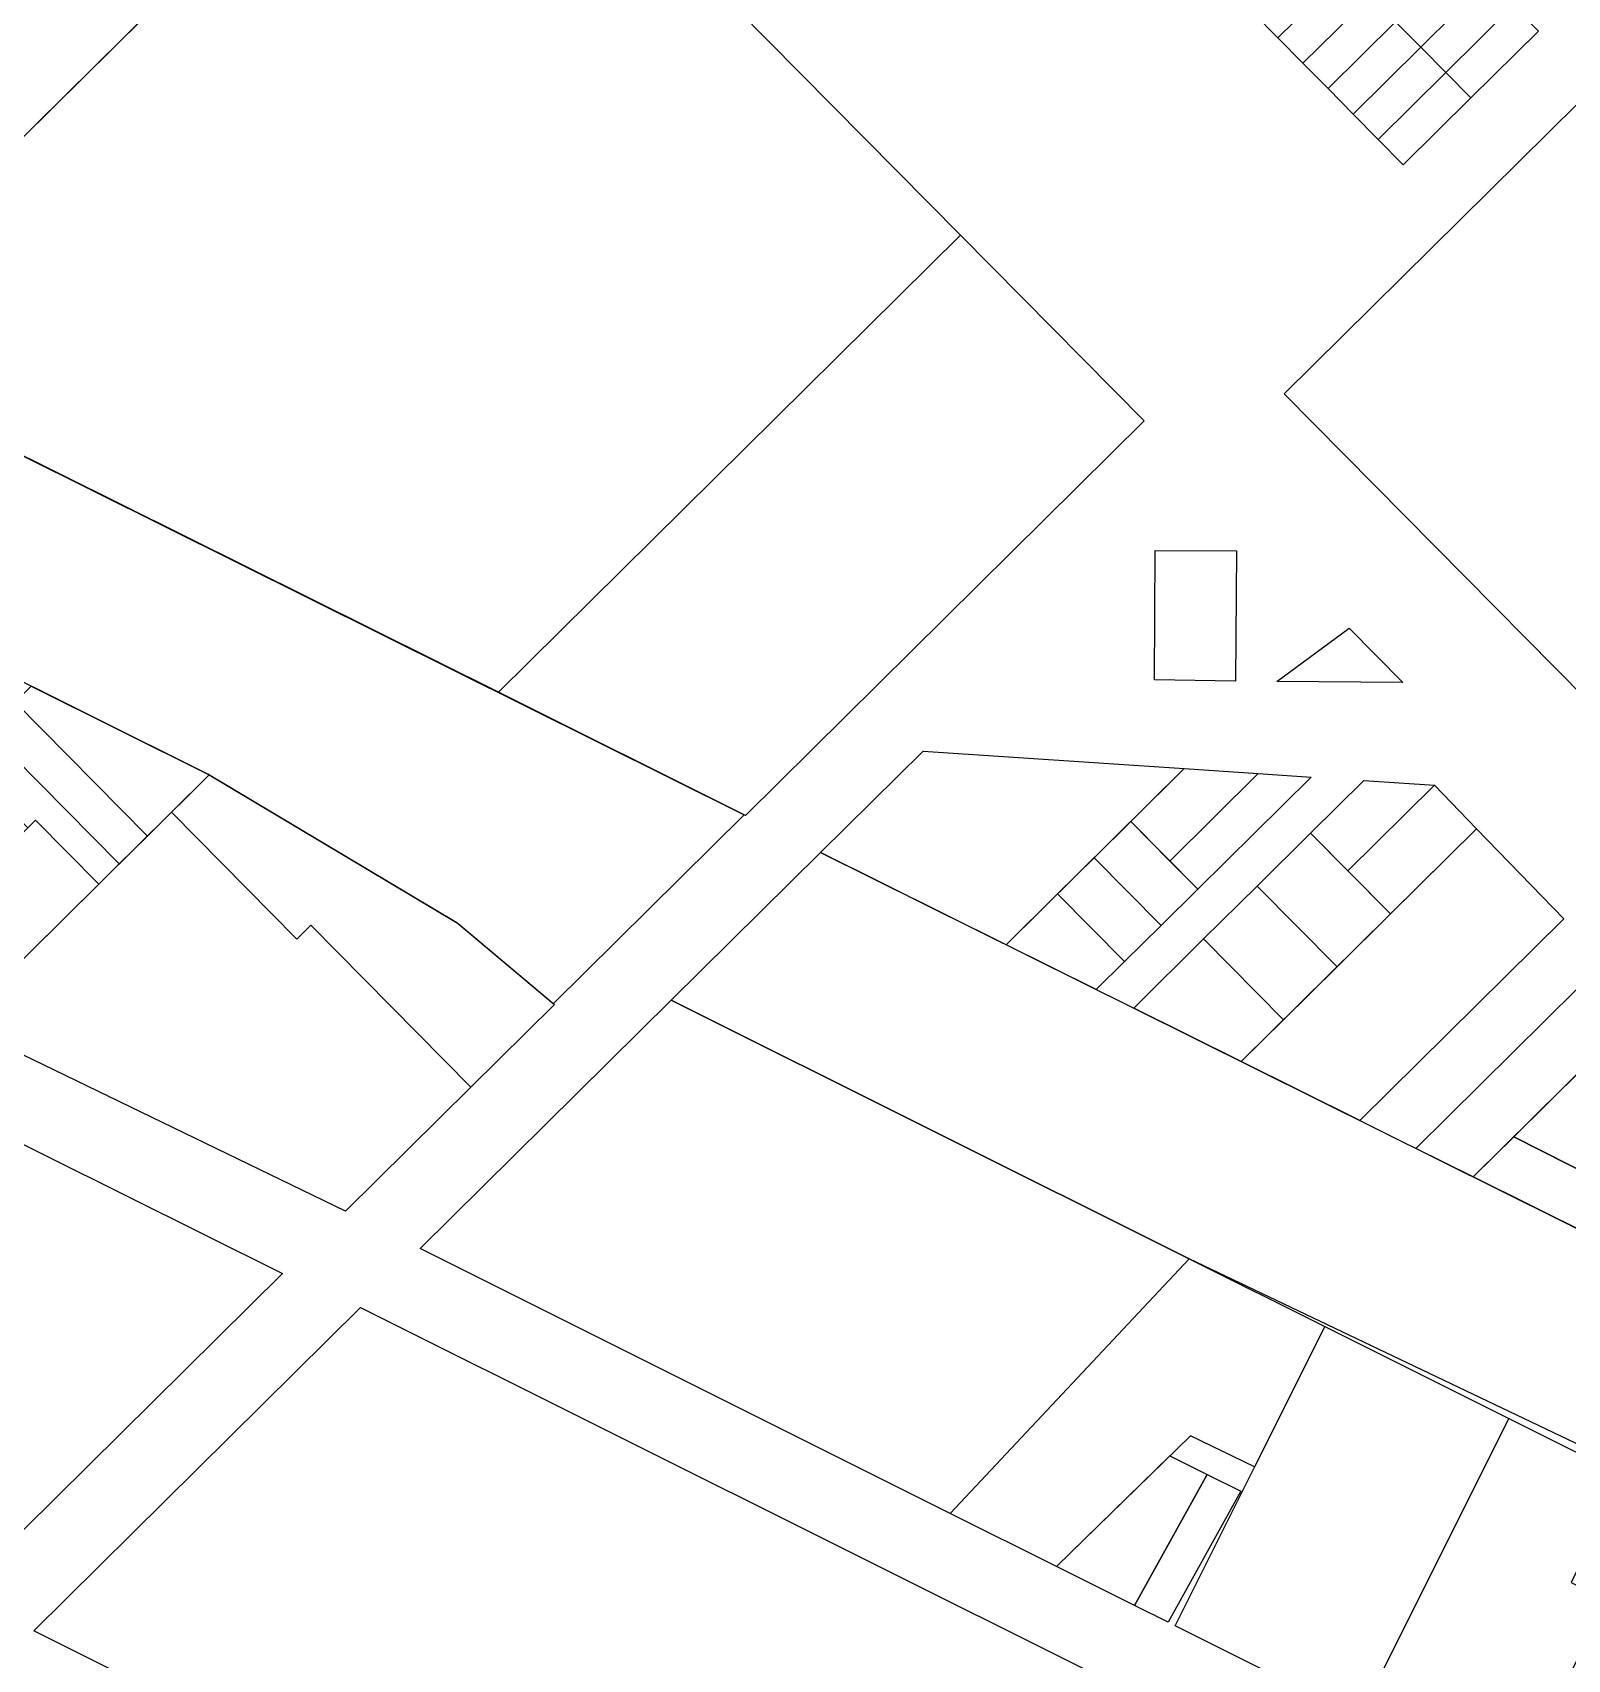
# Model space of a CAD drawing. Header units: metres. Extents: x 5590187 to 5598444, y 6961268 to 6971080.
# Drawn here: x 5594153.3 to 5594540.9, y 6967996.8 to 6968407.5 of the extents above; entities that cross this region are included whole.
import ezdxf

# ---------------------------------------------------------------- set-up
doc = ezdxf.new("R2010")
doc.units = ezdxf.units.M
doc.layers.add('zz_catastro_fontana', color=7, linetype='Continuous')

msp = doc.modelspace()

# ---------------------------------------------------------------- linework, layer by layer
at = {"layer": 'zz_catastro_fontana'}
for points in [[(5594932.49, 6968530.67), (5594719.18, 6968319.72), (5594586.46, 6968267.76), (5594582.67, 6968271.64), (5594545.54, 6968239.31), (5594469.39, 6968316.32), (5594810.69, 6968653.83), (5594932.49, 6968530.67)], [(5594258.21, 6968487.2), (5594146.55, 6968376.78), (5594118.42, 6968405.22), (5594230.08, 6968515.64), (5594258.21, 6968487.2)], [(5594270.94, 6968241.01), (5594096.77, 6968327.56), (5594258.21, 6968487.2), (5594387.59, 6968356.37), (5594270.94, 6968241.01)], [(5594461.44, 6968412.53), (5594478.51, 6968429.41), (5594484.84, 6968423.01), (5594467.77, 6968406.13), (5594461.44, 6968412.53)], [(5594497.49, 6968410.21), (5594514.56, 6968427.08), (5594520.89, 6968420.68), (5594503.82, 6968403.81), (5594497.49, 6968410.21)], [(5594467.77, 6968406.13), (5594484.84, 6968423.01), (5594491.16, 6968416.61), (5594474.1, 6968399.73), (5594467.77, 6968406.13)], [(5594503.82, 6968403.81), (5594520.89, 6968420.68), (5594527.21, 6968414.28), (5594510.15, 6968397.41), (5594503.82, 6968403.81)], [(5594474.1, 6968399.73), (5594491.16, 6968416.61), (5594497.49, 6968410.21), (5594480.43, 6968393.33), (5594474.1, 6968399.73)], [(5594510.15, 6968397.41), (5594527.21, 6968414.28), (5594533.54, 6968407.88), (5594516.48, 6968391.01), (5594510.15, 6968397.41)], [(5594480.43, 6968393.33), (5594497.49, 6968410.21), (5594503.82, 6968403.81), (5594486.76, 6968386.93), (5594480.43, 6968393.33)], [(5594486.76, 6968386.93), (5594503.82, 6968403.81), (5594510.15, 6968397.41), (5594493.08, 6968380.53), (5594486.76, 6968386.93)], [(5594493.08, 6968380.53), (5594510.15, 6968397.41), (5594516.48, 6968391.01), (5594499.41, 6968374.13), (5594493.08, 6968380.53)], [(5594333.31, 6968209.87), (5594270.94, 6968241.01), (5594387.59, 6968356.37), (5594434, 6968309.44), (5594333.31, 6968209.87)], [(5594058.6, 6968346.53), (5594333, 6968210.02), (5594284.78, 6968162.33), (5594260.45, 6968182.73), (5594197.61, 6968220.27), (5594020.26, 6968308.61), (5594058.6, 6968346.53)], [(5594436.75, 6968276.76), (5594457.28, 6968276.64), (5594457.1, 6968243.78), (5594436.57, 6968244.08), (5594436.75, 6968276.76)], [(5594499.3, 6968243.41), (5594467.46, 6968243.69), (5594485.73, 6968257.13), (5594499.3, 6968243.41)], [(5594152.98, 6968242.5), (5594197.92, 6968220.11), (5594182.31, 6968204.67), (5594148.89, 6968238.46), (5594152.98, 6968242.5)], [(5594175.2, 6968197.64), (5594141.78, 6968231.43), (5594148.89, 6968238.46), (5594182.31, 6968204.67), (5594175.2, 6968197.64)], [(5594170.03, 6968192.53), (5594154.06, 6968208.68), (5594152.12, 6968206.76), (5594134.67, 6968224.4), (5594141.78, 6968231.43), (5594175.2, 6968197.64), (5594170.03, 6968192.53)], [(5594378.16, 6968226.09), (5594444.13, 6968221.69), (5594399.18, 6968177.24), (5594352.31, 6968200.54), (5594378.16, 6968226.09)], [(5594430.62, 6968208.33), (5594444.13, 6968221.69), (5594462.82, 6968220.44), (5594440.48, 6968198.36), (5594430.62, 6968208.33)], [(5594260.76, 6968182.58), (5594285.09, 6968162.18), (5594263.99, 6968141.32), (5594223.57, 6968182.19), (5594220.02, 6968178.67), (5594188.37, 6968210.67), (5594197.92, 6968220.11), (5594260.76, 6968182.58)], [(5594440.48, 6968198.36), (5594462.82, 6968220.44), (5594476.14, 6968219.55), (5594447.51, 6968191.25), (5594440.48, 6968198.36)], [(5594476.04, 6968205.4), (5594489.46, 6968218.67), (5594507.29, 6968217.48), (5594485.45, 6968195.88), (5594476.04, 6968205.4)], [(5594485.45, 6968195.88), (5594507.29, 6968217.48), (5594517.94, 6968206.48), (5594496.22, 6968185), (5594485.45, 6968195.88)], [(5594134.48, 6968157.37), (5594112.99, 6968168.06), (5594154.06, 6968208.68), (5594170.03, 6968192.53), (5594134.48, 6968157.37)], [(5594232.31, 6968109.99), (5594134.48, 6968157.37), (5594188.37, 6968210.67), (5594220.02, 6968178.67), (5594223.57, 6968182.19), (5594263.99, 6968141.32), (5594232.31, 6968109.99)], [(5594430.62, 6968208.33), (5594447.51, 6968191.25), (5594438.27, 6968182.11), (5594421.38, 6968199.19), (5594430.62, 6968208.33)], [(5594458.53, 6968147.73), (5594517.94, 6968206.48), (5594539.93, 6968183.77), (5594488.45, 6968132.86), (5594458.53, 6968147.73)], [(5594462.53, 6968192.04), (5594476.04, 6968205.4), (5594496.22, 6968185), (5594482.71, 6968171.64), (5594462.53, 6968192.04)], [(5594216.41, 6968094.26), (5594134.63, 6968013.39), (5593947.82, 6968106.32), (5593997.39, 6968203.24), (5594216.41, 6968094.26)], [(5594352.31, 6968200.54), (5594431.38, 6968161.23), (5594724.85, 6968015.34), (5594824.45, 6967914.61), (5594704.65, 6967974.26), (5594445.33, 6968097.97), (5594314.61, 6968163.25), (5594352.31, 6968200.54)], [(5594421.38, 6968199.19), (5594438.27, 6968182.11), (5594429.03, 6968172.96), (5594412.13, 6968190.05), (5594421.38, 6968199.19)], [(5594449.02, 6968178.68), (5594462.53, 6968192.04), (5594482.71, 6968171.64), (5594469.2, 6968158.28), (5594449.02, 6968178.68)], [(5594399.18, 6968177.24), (5594412.13, 6968190.05), (5594429.03, 6968172.96), (5594421.92, 6968165.93), (5594399.18, 6968177.24)], [(5594559.71, 6968182.32), (5594570.47, 6968171.44), (5594517.07, 6968118.63), (5594502.59, 6968125.83), (5594559.71, 6968182.32)], [(5594431.38, 6968161.23), (5594449.02, 6968178.68), (5594469.2, 6968158.28), (5594458.53, 6968147.73), (5594431.38, 6968161.23)], [(5594527.33, 6968128.78), (5594570.47, 6968171.44), (5594591.99, 6968149.68), (5594556.1, 6968114.2), (5594527.33, 6968128.78)], [(5594384.99, 6968033.7), (5594251.17, 6968100.52), (5594314.61, 6968163.25), (5594445.33, 6968097.97), (5594384.99, 6968033.7)], [(5594527.33, 6968128.78), (5594601.34, 6968091.27), (5594591.56, 6968081.6), (5594517.07, 6968118.63), (5594527.33, 6968128.78)], [(5594384.99, 6968033.7), (5594445.33, 6968097.97), (5594479.62, 6968080.85), (5594461.89, 6968045.45), (5594445.7, 6968053.27), (5594411.83, 6968020.29), (5594384.99, 6968033.7)], [(5594236.15, 6968085.66), (5594859.43, 6967774.53), (5594810.37, 6967676.25), (5594153.65, 6968004.08), (5594236.15, 6968085.66)], [(5594479.62, 6968080.85), (5594526.05, 6968057.67), (5594488.32, 6967982.1), (5594441.8, 6968005.33), (5594479.62, 6968080.85)], [(5594555.24, 6968043.09), (5594541.84, 6968016.25), (5594550.79, 6968011.78), (5594526.46, 6967963.06), (5594488.32, 6967982.1), (5594526.05, 6968057.66), (5594555.24, 6968043.09)], [(5594449.92, 6968043.49), (5594431.56, 6968010.47), (5594411.83, 6968020.29), (5594440.49, 6968048.2), (5594449.92, 6968043.49)], [(5594458.38, 6968039.26), (5594440.02, 6968006.26), (5594431.56, 6968010.47), (5594449.92, 6968043.49), (5594458.38, 6968039.26)]]:
    msp.add_lwpolyline(points, close=True, dxfattribs=at)

doc.saveas('drawing.dxf')
